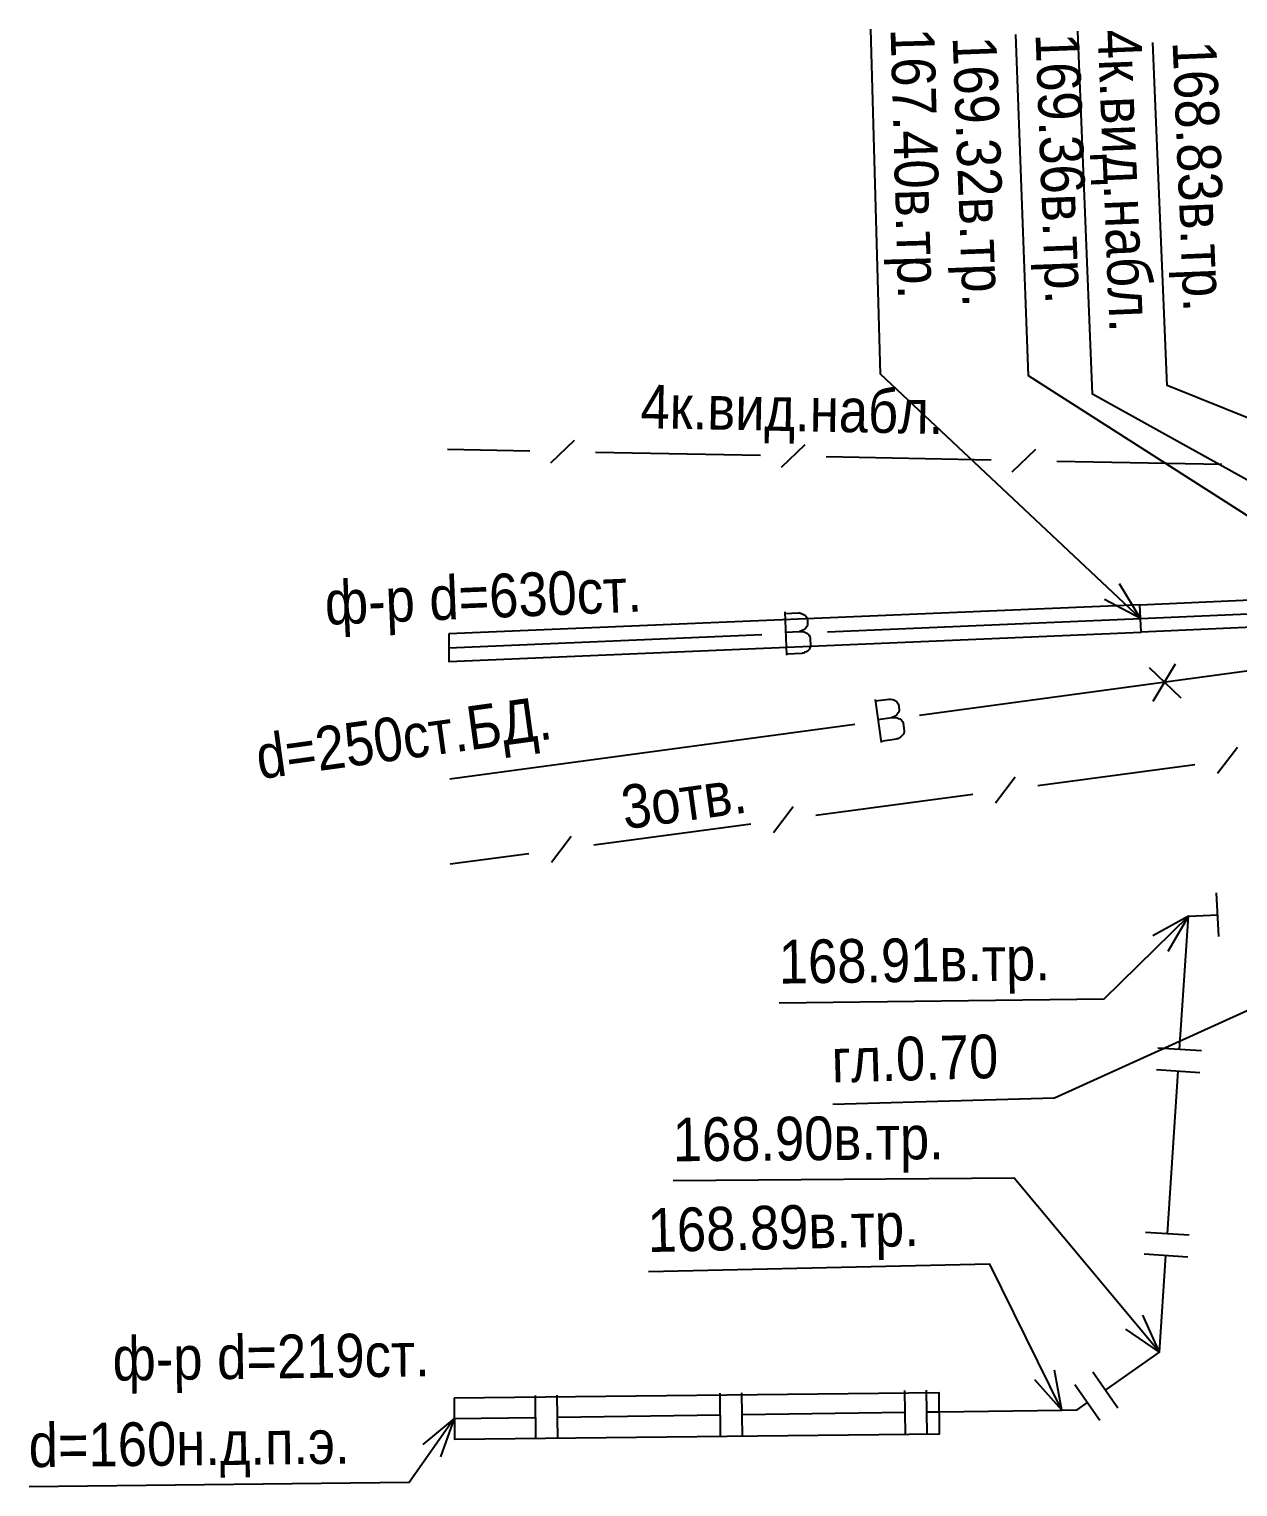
# Model space of a CAD drawing. Header units: metres. Extents: x -3947 to -3704, y 4976 to 6609.
# Drawn here: x -3929.16 to -3901.47, y 6379.44 to 6412.83 of the extents above; entities that cross this region are included whole.
import ezdxf
from ezdxf.enums import TextEntityAlignment as Align

# ---------------------------------------------------------------- set-up
doc = ezdxf.new("R2010")
doc.units = ezdxf.units.M
doc.header["$MEASUREMENT"] = 0
for name, color, linetype, lineweight in [('Водопровод', 7, 'Continuous', 25), ('Газопровод', 7, 'Continuous', 25), ('Кабель связи', 7, 'Continuous', 25), ('Кабель электрический', 7, 'Continuous', 25)]:
    doc.layers.add(name, color=color, linetype=linetype, lineweight=lineweight)
doc.styles.add('Style-RUSSIAN_1251', font='RUSSIAN_1251.shx')
doc.styles.add('Style-RUSSIAN_1251 I 0.00000', font='RUSSIAN_1251.shx')

msp = doc.modelspace()

# ---------------------------------------------------------------- linework, layer by layer
at = {"layer": 'Водопровод', "linetype": 'Continuous'}
for p, q in [((-3903.695, 6399.331), (-3904.18, 6400.129)), ((-3903.695, 6399.331), (-3904.522, 6399.765)), ((-3903.695, 6399.331), (-3896.921, 6399.635)), ((-3911.849, 6399.485), (-3911.807, 6398.489)), ((-3910.87, 6399.029), (-3903.695, 6399.331)), ((-3919.545, 6398.663), (-3912.369, 6398.965)), ((-3911.829, 6399.021), (-3911.508, 6399.035)), ((-3911.808, 6398.521), (-3911.446, 6398.536)), ((-3908.757, 6397.116), (-3899.478, 6398.373)), ((-3902.903, 6398.289), (-3903.414, 6397.429)), ((-3903.497, 6398.206), (-3902.77, 6397.518)), ((-3909.774, 6397.48), (-3909.64, 6396.492)), ((-3919.524, 6395.658), (-3910.244, 6396.915)), ((-3909.711, 6397.021), (-3909.393, 6397.064)), ((-3909.644, 6396.524), (-3909.285, 6396.573))]:
    msp.add_line(p, q, dxfattribs=at)
at = {"layer": 'Водопровод', "linetype": 'Continuous', "flags": 128}
for points in [[(-3903.695, 6399.331), (-3909.651, 6404.927), (-3909.873, 6412.832)], [(-3903.681, 6399.016), (-3903.709, 6399.646), (-3888.662, 6400.321), (-3888.633, 6399.692), (-3903.681, 6399.016)], [(-3919.547, 6398.978), (-3919.542, 6398.348), (-3903.682, 6399.016), (-3903.708, 6399.646), (-3919.547, 6398.978)], [(-3911.847, 6399.449), (-3911.529, 6399.462), (-3911.499, 6399.458), (-3911.447, 6399.441), (-3911.4, 6399.415), (-3911.38, 6399.401), (-3911.363, 6399.383), (-3911.347, 6399.359), (-3911.333, 6399.33), (-3911.328, 6399.315), (-3911.323, 6399.2), (-3911.328, 6399.177), (-3911.34, 6399.147), (-3911.354, 6399.126), (-3911.37, 6399.104), (-3911.397, 6399.083), (-3911.432, 6399.063), (-3911.463, 6399.048), (-3911.508, 6399.035), (-3911.47, 6399.033), (-3911.436, 6399.031), (-3911.387, 6399.018), (-3911.356, 6399.002), (-3911.327, 6398.985), (-3911.296, 6398.954), (-3911.274, 6398.92), (-3911.264, 6398.888), (-3911.255, 6398.698), (-3911.258, 6398.679), (-3911.269, 6398.653), (-3911.288, 6398.622), (-3911.318, 6398.593), (-3911.345, 6398.573), (-3911.391, 6398.55), (-3911.419, 6398.54), (-3911.446, 6398.536)], [(-3909.769, 6397.444), (-3909.453, 6397.487), (-3909.422, 6397.485), (-3909.37, 6397.474), (-3909.32, 6397.452), (-3909.299, 6397.44), (-3909.28, 6397.424), (-3909.262, 6397.402), (-3909.245, 6397.374), (-3909.24, 6397.359), (-3909.224, 6397.245), (-3909.227, 6397.222), (-3909.236, 6397.19), (-3909.248, 6397.168), (-3909.261, 6397.145), (-3909.286, 6397.121), (-3909.319, 6397.098), (-3909.349, 6397.081), (-3909.393, 6397.064), (-3909.354, 6397.065), (-3909.32, 6397.066), (-3909.27, 6397.058), (-3909.238, 6397.045), (-3909.208, 6397.03), (-3909.174, 6397.003), (-3909.149, 6396.97), (-3909.136, 6396.94), (-3909.11, 6396.751), (-3909.111, 6396.732), (-3909.119, 6396.705), (-3909.135, 6396.673), (-3909.163, 6396.641), (-3909.188, 6396.618), (-3909.232, 6396.592), (-3909.258, 6396.579), (-3909.285, 6396.573)]]:
    msp.add_lwpolyline(points, dxfattribs=at)
at = {"layer": 'Газопровод', "linetype": 'Continuous'}
for p, q in [((-3901.902, 6392.048), (-3901.954, 6393.047)), ((-3902.598, 6392.512), (-3903.417, 6392.062)), ((-3902.598, 6392.512), (-3903.067, 6391.704)), ((-3902.302, 6389.425), (-3903.3, 6389.491)), ((-3902.335, 6388.926), (-3903.333, 6388.993)), ((-3903.08, 6385.236), (-3902.834, 6388.96)), ((-3902.582, 6385.203), (-3903.579, 6385.269)), ((-3902.615, 6384.704), (-3903.612, 6384.77)), ((-3903.26, 6382.525), (-3903.645, 6383.376)), ((-3903.26, 6382.525), (-3904.029, 6383.055)), ((-3905.497, 6381.199), (-3906.119, 6381.896)), ((-3905.497, 6381.199), (-3905.67, 6382.117)), ((-3904.215, 6381.247), (-3904.788, 6382.066)), ((-3917.048, 6380.54), (-3917.062, 6381.54)), ((-3913.316, 6380.592), (-3913.33, 6381.591)), ((-3912.816, 6380.598), (-3912.83, 6381.598)), ((-3909.084, 6380.65), (-3909.098, 6381.65)), ((-3908.584, 6380.657), (-3908.598, 6381.657)), ((-3904.625, 6380.96), (-3905.198, 6381.779)), ((-3917.548, 6380.533), (-3917.561, 6381.533)), ((-3919.42, 6381.007), (-3920.142, 6380.414)), ((-3919.42, 6381.007), (-3919.733, 6380.127)), ((-3919.42, 6381.007), (-3917.555, 6381.033)), ((-3917.055, 6381.04), (-3913.323, 6381.092)), ((-3912.823, 6381.098), (-3909.091, 6381.15))]:
    msp.add_line(p, q, dxfattribs=at)
at = {"layer": 'Газопровод', "linetype": 'Continuous', "flags": 128}
for points in [[(-3902.598, 6392.512), (-3904.539, 6390.614), (-3911.972, 6390.518)], [(-3902.801, 6389.458), (-3902.598, 6392.512), (-3901.928, 6392.547)], [(-3903.26, 6382.525), (-3906.59, 6386.511), (-3914.405, 6386.449)], [(-3905.497, 6381.199), (-3907.146, 6384.545), (-3914.966, 6384.368)], [(-3904.502, 6381.656), (-3903.26, 6382.525), (-3903.113, 6384.737)], [(-3919.424, 6381.471), (-3919.417, 6380.531), (-3908.299, 6380.656), (-3908.31, 6381.596), (-3919.424, 6381.471)], [(-3908.591, 6381.157), (-3908.305, 6381.161), (-3905.497, 6381.199), (-3905.148, 6381.204), (-3904.912, 6381.37)], [(-3919.42, 6381.007), (-3920.451, 6379.54), (-3929.159, 6379.441)]]:
    msp.add_lwpolyline(points, dxfattribs=at)
at = {"layer": 'Кабель связи', "linetype": 'Continuous'}
for p, q in [((-3917.204, 6402.899), (-3916.664, 6403.419)), ((-3911.92, 6402.796), (-3911.38, 6403.316)), ((-3919.577, 6403.211), (-3917.684, 6403.174)), ((-3916.184, 6403.145), (-3912.4, 6403.071)), ((-3910.9, 6403.042), (-3907.115, 6402.968)), ((-3906.635, 6402.693), (-3906.095, 6403.213)), ((-3905.615, 6402.939), (-3901.83, 6402.865)), ((-3901.933, 6395.788), (-3901.477, 6396.384)), ((-3906.049, 6395.507), (-3902.448, 6395.987)), ((-3907.02, 6395.11), (-3906.565, 6395.705)), ((-3911.136, 6394.828), (-3907.536, 6395.308)), ((-3912.107, 6394.431), (-3911.652, 6395.026)), ((-3916.223, 6394.149), (-3912.623, 6394.63)), ((-3917.194, 6393.752), (-3916.739, 6394.348)), ((-3919.51, 6393.711), (-3917.71, 6393.951))]:
    msp.add_line(p, q, dxfattribs=at)
at = {"layer": 'Кабель связи', "linetype": 'Continuous', "flags": 128}
for points in [[(-3894.074, 6397.104), (-3906.259, 6404.89), (-3906.552, 6412.707)], [(-3895.562, 6399.344), (-3904.796, 6404.471), (-3905.131, 6412.786)], [(-3898.438, 6402.799), (-3903.088, 6404.669), (-3903.412, 6412.527)]]:
    msp.add_lwpolyline(points, dxfattribs=at)
at = {"layer": 'Кабель электрический', "linetype": 'Continuous', "flags": 128}
msp.add_lwpolyline([(-3899.132, 6391.307), (-3905.667, 6388.345), (-3910.746, 6388.201)], dxfattribs=at)

# ---------------------------------------------------------------- texts
at = {"layer": 'Водопровод', "linetype": 'Continuous', "style": 'Style-RUSSIAN_1251', "width": 0.9}
msp.add_text('167.40в.тр.', height=1, rotation=271.6127, dxfattribs=at).set_placement((-3908.424, 6412.872), align=Align.TOP_LEFT)
at = {"layer": 'Водопровод', "linetype": 'Continuous'}
for s, rotation, style, width, p in [('ф-р d=630ст.', 2.413, 'Style-RUSSIAN_1251 I 0.00000', 0.9, (-3922.364, 6399.187)), ('d=250ст.БД.', 7.851, 'Style-RUSSIAN_1251', 0.899998, (-3923.884, 6395.65))]:
    msp.add_text(s, height=1, rotation=rotation, dxfattribs=dict(at, style=style, width=width)).set_placement(p)
at = {"layer": 'Газопровод', "linetype": 'Continuous', "style": 'Style-RUSSIAN_1251', "width": 0.899998}
for s, rotation, p in [('168.91в.тр.', 0.7407, (-3911.991, 6391.968)), ('168.90в.тр.', 0.4601, (-3914.417, 6387.898)), ('168.89в.тр.', 1.2958, (-3914.999, 6385.818)), ('d=160н.д.п.э.', 0.6486, (-3929.176, 6380.891))]:
    msp.add_text(s, height=1, rotation=rotation, dxfattribs=at).set_placement(p, align=Align.TOP_LEFT)
msp.add_text('ф-р d=219ст.', height=1, rotation=0.7917, dxfattribs=at).set_placement((-3927.241, 6381.874))
at = {"layer": 'Кабель связи', "linetype": 'Continuous', "style": 'Style-RUSSIAN_1251'}
for s, rotation, width, p in [('169.36в.тр.', 272.1465, 0.899998, (-3905.103, 6412.762)), ('4к.вид.набл.', 272.3079, 0.9, (-3903.682, 6412.845)), ('169.32в.тр.', 272.1465, 0.899998, (-3907.002, 6412.69)), ('168.83в.тр.', 272.3567, 0.9, (-3901.963, 6412.587))]:
    msp.add_text(s, height=1, rotation=rotation, dxfattribs=dict(at, width=width)).set_placement(p, align=Align.TOP_LEFT)
at = {"layer": 'Кабель связи', "linetype": 'Continuous'}
for s, rotation, style, width, p in [('4к.вид.набл.', 358.884, 'Style-RUSSIAN_1251 I 0.00000', 0.9, (-3915.158, 6403.693)), ('3отв.', 7.8823, 'Style-RUSSIAN_1251', 0.899998, (-3915.512, 6394.5))]:
    msp.add_text(s, height=1, rotation=rotation, dxfattribs=dict(at, style=style, width=width)).set_placement(p)
at = {"layer": 'Кабель электрический', "linetype": 'Continuous', "style": 'Style-RUSSIAN_1251', "width": 0.9}
msp.add_text('гл.0.70', height=1, rotation=1.6242, dxfattribs=at).set_placement((-3910.788, 6389.701), align=Align.TOP_LEFT)

doc.saveas('drawing.dxf')
